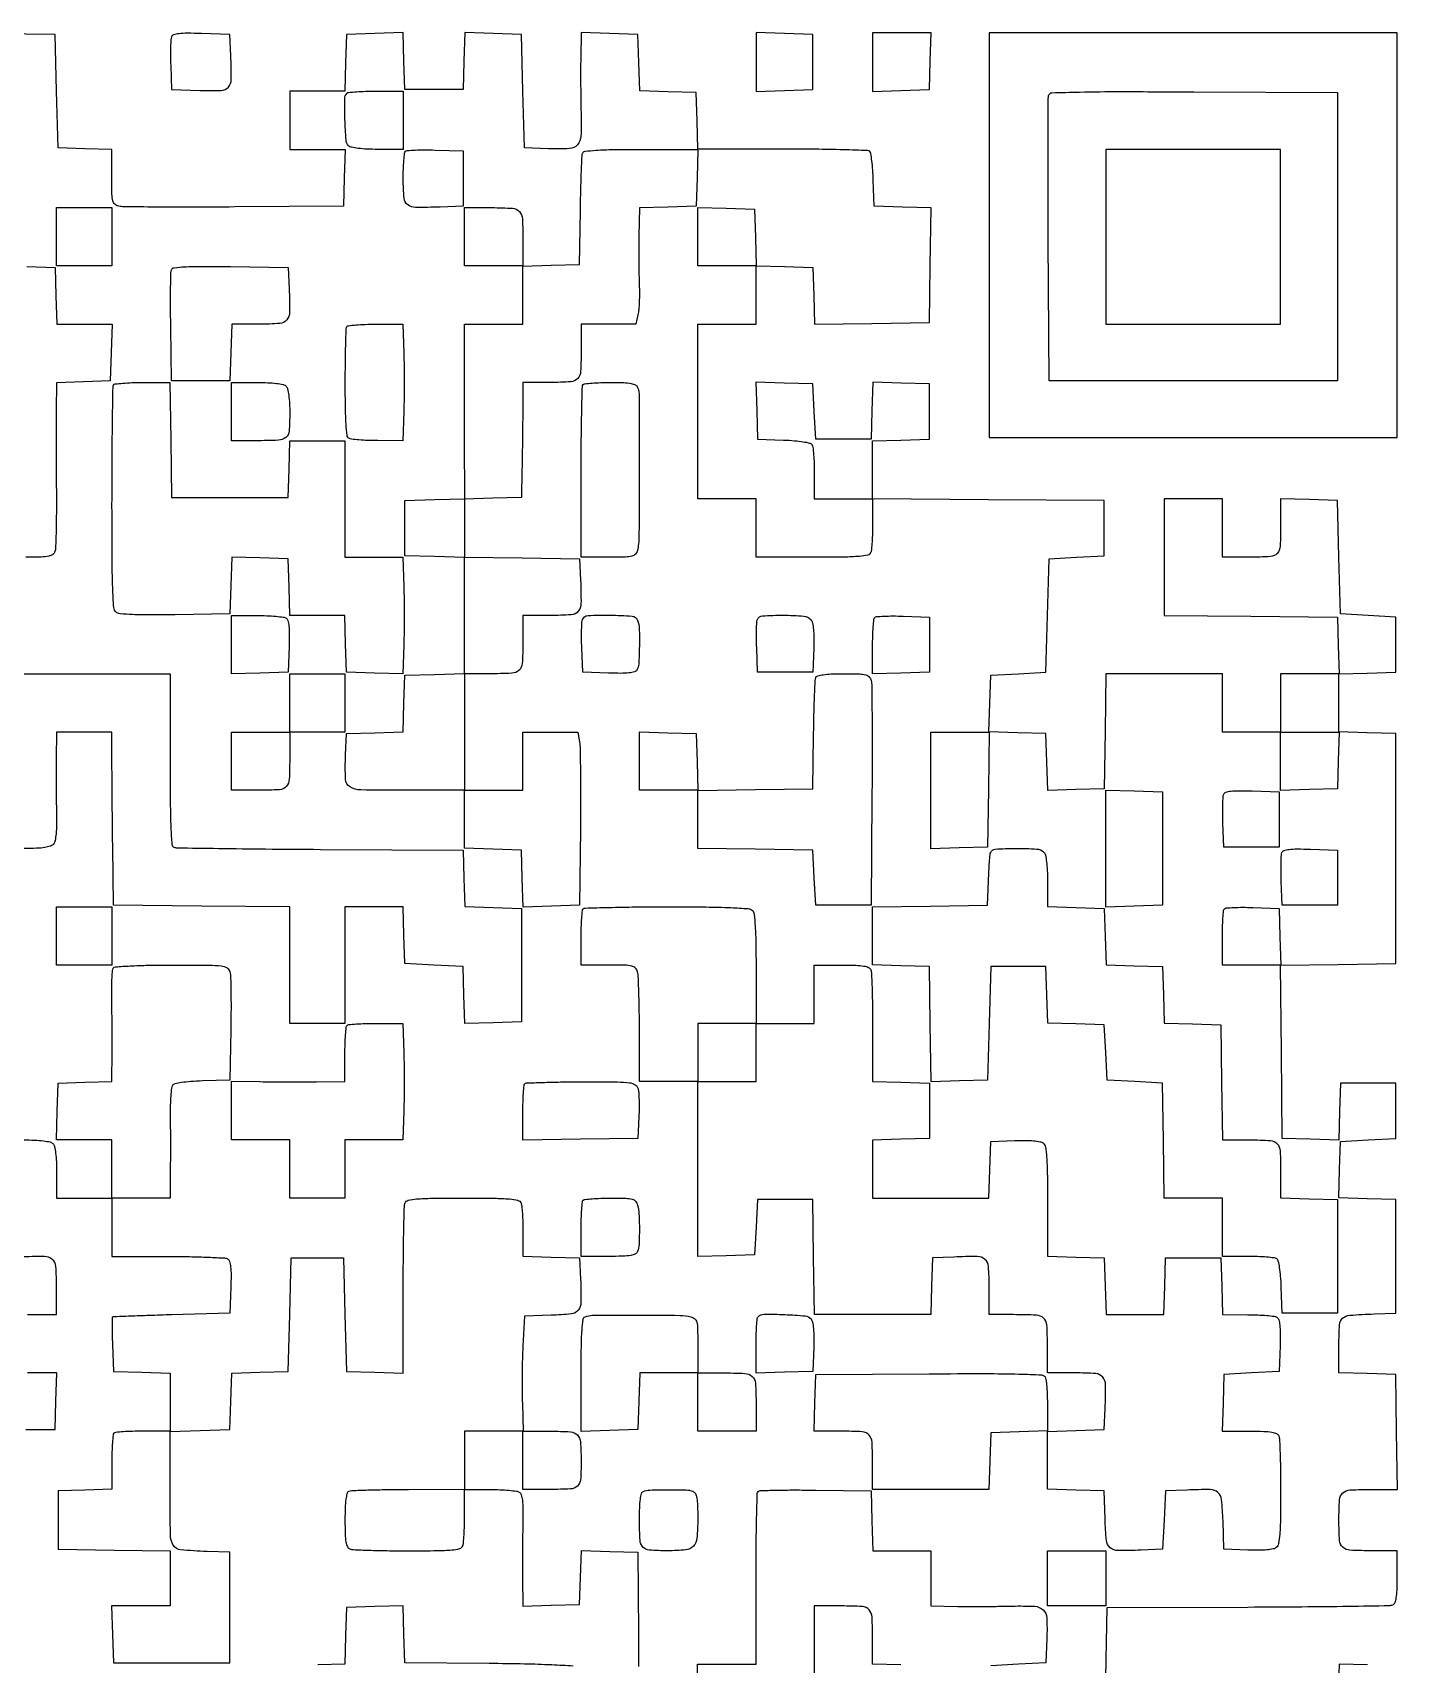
# Model space of a CAD drawing. Extents: x 156 to 936, y 95 to 969.
# Drawn here: x 491 to 936, y 437 to 969 of the extents above; entities that cross this region are included whole.
import ezdxf

# ---------------------------------------------------------------- set-up
doc = ezdxf.new("R2010")
doc.units = 0

msp = doc.modelspace()

# ---------------------------------------------------------------- linework, layer by layer
for points in [[(840.960819, 427), (841.5, 455.5), (887.292351, 455.659263, 0.001132), (904.951465, 455.760664, 0.0018), (920.061383, 455.936052, 0.000366), (933.356957, 456.148009, 0.087657), (934.542351, 456.377878, 0.20724), (935.256963, 457.077924, 0.057064), (935.690895, 458.627759, 0.0321), (935.934437, 461.18872, 0.007659), (936, 465.468615), (936, 474), (928.081787, 474, -0.011337), (920.606774, 474.169516, -0.173918), (918.257297, 475.134562, -0.196524), (917.201771, 477.3277, -0.015117), (917, 484, -0.015139), (917.202091, 490.673146, -0.196758), (918.259008, 492.866152, -0.173711), (920.611431, 493.830791, -0.011291), (928.103853, 494), (936.044131, 494), (935.772065, 512.75), (935.5, 531.5), (926.25, 531.787526), (917, 532.075052), (917, 541.018474, -0.014194), (917.190094, 547.713321, -0.199365), (918.215838, 549.834916, -0.165063), (920.527107, 550.811311, -0.009054), (928.5, 551.245668), (935.5, 551.5), (935.5, 570), (935.5, 588.5), (926.212977, 588.788016), (916.925954, 589.076031), (917.212977, 598.288016), (917.5, 607.5), (926.5, 608), (935.5, 608.5), (935.5, 617.5), (935.5, 626.5), (926.5, 626.5), (917.5, 626.5), (917.211984, 617.212977), (916.923969, 607.925954), (907.711984, 608.212977), (898.5, 608.5), (898.234464, 636.727878), (897.968929, 664.955755), (916.734464, 665.227878), (935.5, 665.5), (935.5, 703), (935.5, 740.5), (926.25, 740.787526), (917, 741.075052), (917, 750.5), (917, 759.924948), (926.25, 760.212474), (935.5, 760.5), (935.5, 769.5), (935.5, 778.5), (926.5, 779), (917.5, 779.5), (917, 798), (916.5, 816.5), (907.25, 816.787526), (898, 817.075052), (898, 809.119313, -0.01133), (897.829774, 801.607881, -0.174856), (896.858669, 799.255648, -0.19591), (894.651936, 798.200175, -0.014805), (887.893011, 798), (879, 798), (879, 807.5), (879, 817), (869.5, 817), (860, 817), (860, 798.015573), (860, 779.031147), (888.25, 778.765573), (916.5, 778.5), (916.787526, 769.25), (917.075052, 760), (907.537526, 760), (898, 760), (898, 750.5), (898, 741), (888.5, 741), (879, 741), (879, 750.5), (879, 760), (860.022065, 760), (841.044131, 760), (840.772065, 741.25), (840.5, 722.5), (831.288016, 722.212977), (822.076031, 721.925954), (821.788016, 731.212977), (821.5, 740.5), (812.212977, 740.788016), (802.925954, 741.076031), (803.212977, 750.288016), (803.5, 759.5), (812.5, 760), (821.5, 760.5), (822, 779), (822.5, 797.5), (831.5, 798), (840.5, 798.5), (840.5, 807.5), (840.5, 816.5), (802.75, 816.762025), (765, 817.02405), (765, 826.474499), (765, 835.924948), (774.25, 836.212474), (783.5, 836.5), (783.5, 845.5), (783.5, 854.5), (774.288016, 854.787023), (765.076031, 855.074046), (764.788016, 845.787023), (764.5, 836.5), (755.5, 836.5), (746.5, 836.5), (746, 845.5), (745.5, 854.5), (736.211971, 854.788029), (726.923942, 855.076058), (727.211971, 845.788029), (727.5, 836.5), (735.968156, 836.206033, -0.010674), (739.539342, 836.005667, -0.020911), (742.36687, 835.666992, -0.02067), (744.466763, 835.236162, -0.192561), (745.202843, 834.706033, -0.112667), (745.505619, 833.854929, -0.008725), (745.748704, 831.430835, -0.011582), (745.922928, 828.497876, -0.008579), (745.984687, 825.25), (746, 817), (755.5, 817), (765, 817), (765, 809.081787, -0.00705), (764.955615, 805.933927, -0.008902), (764.821697, 803.0249, -0.007317), (764.631074, 800.599719, -0.06844), (764.393011, 799.581787, -0.24904), (763.393178, 798.711497, -0.036273), (760.640441, 798.27975, -0.018295), (755.723448, 798.051073, -0.002472), (745.393011, 798), (727, 798), (727, 807.5), (727, 817), (717.5, 817), (708, 817), (708, 845.5), (708, 874), (717.5, 874), (727, 874), (727, 883.537526), (727, 893.075052), (736.25, 892.787526), (745.5, 892.5), (745.787816, 883.228074), (746.075632, 873.956148), (764.787816, 874.228074), (783.5, 874.5), (783.771926, 893.212184), (784.043852, 911.924368), (774.771926, 912.212184), (765.5, 912.5), (765.205609, 920.994391, 0.008553), (765.033998, 924.30763, 0.012311), (764.759899, 927.231351, 0.008123), (764.434321, 929.640223, 0.160048), (764.101698, 930.298302, 0.190619), (763.343247, 930.626758, 0.001085), (755.419844, 930.862867, 0.004381), (746.32535, 931.03441, 0.002745), (735.683224, 931.083451), (708.07427, 931.05908), (707.787135, 940.27954), (707.5, 949.5), (698.287036, 949.787036), (689.074071, 950.074071), (688.787036, 959.287036), (688.5, 968.5), (679.25, 968.787526), (670, 969.075052), (669.855698, 960.787526, 0.003789), (669.817767, 956.929506, 0.001989), (669.826045, 952.131157, 0.001978), (669.873544, 947.213757, 0.003039), (669.957387, 942.956839, -0.015893), (669.911189, 935.273051, -0.175973), (668.772543, 932.472578, -0.199699), (666.171684, 931.241687, -0.021315), (659.344796, 931.206229), (651.5, 931.5), (651, 950), (650.5, 968.5), (641.288016, 968.787023), (632.076031, 969.074046), (631.788016, 959.787023), (631.5, 950.5), (622, 950.5), (612.5, 950.5), (612.211984, 959.787023), (611.923969, 969.074046), (602.711984, 968.787023), (593.5, 968.5), (593.212474, 959.25), (592.924948, 950), (583.962474, 950), (575, 950), (575, 940.5), (575, 931), (584.037526, 931), (593.075052, 931), (592.787526, 921.75), (592.5, 912.5), (557, 912.221131, -0.001487), (543.232093, 912.153914, -0.002259), (531.267187, 912.185132, -0.000823), (520.963254, 912.275523, -0.057176), (519.25, 912.490183, -0.122157), (517.996445, 913.145955, -0.154439), (517.328224, 914.262612, -0.053501), (517.052613, 916.440255, -0.004749), (517, 921.980119), (517, 930.922134), (508.25, 931.211067), (499.5, 931.5), (499, 950), (498.5, 968.5), (469.75, 968.765335)], [(489.25, 892.787526), (498.5, 892.5), (498.787526, 883.25), (499.075052, 874), (508.075052, 874), (517.075052, 874), (516.787526, 864.75), (516.5, 855.5), (507.75, 855.211067), (499, 854.922134), (498.910624, 845.711067, 0.001931), (498.883115, 841.001867, 0.000639), (498.878264, 834.090396, 0.000636), (498.89243, 826.428535, 0.000723), (498.925968, 819.086026, -0.00317), (498.92375, 812.280846, -0.00454), (498.82875, 806.248075, -0.002518), (498.676766, 801.160118, -0.068214), (498.447957, 799.836026, -0.165862), (497.733923, 798.869081, -0.104036), (496.425613, 798.31798, -0.042063), (494.016205, 798.058524, -0.005799), (488.970138, 798)], [(480.075052, 760), (508.037526, 760), (536, 760), (536, 731.968615, 0.001956), (536.054984, 717.912001, 0.00902), (536.265458, 709.775948, 0.007125), (536.580656, 704.362078, 0.290801), (537.252598, 703.456564, 0.087798), (538.279104, 703.257805, 0.000266), (551.795857, 703.047195, 0.001529), (567.08729, 702.863821, 0.000954), (585.002598, 702.737948), (631.5, 702.5), (631.787036, 693.287036), (632.074071, 684.074071), (641.287036, 683.787036), (650.5, 683.5), (650.5, 665), (650.5, 646.5), (641.288016, 646.212977), (632.076031, 645.925954), (631.788016, 655.212977), (631.5, 664.5), (622, 665), (612.5, 665.5), (612.212474, 674.75), (611.924948, 684), (602.462474, 684), (593, 684), (593, 665), (593, 646), (584, 646), (575, 646), (575, 664.984665), (575, 683.969329), (546.25, 684.234665), (517.5, 684.5), (517.293811, 703.5, -0.000261), (517.21166, 711.452664, -0.00024), (517.135321, 719.635938, -0.000239), (517.074205, 726.936742, -0.000789), (517.043811, 731.75), (517, 741), (508, 741), (499, 741), (498.874114, 732.25, 0.00318), (498.842131, 728.264977, 0.001862), (498.851957, 723.492533, 0.001862), (498.89735, 718.717686, 0.003165), (498.975462, 714.72458, -0.00977), (499.000288, 710.814653, -0.020936), (498.834299, 707.802749, -0.024523), (498.508902, 705.589189, -0.125079), (497.978903, 704.47458, -0.138048), (496.963406, 703.774295, -0.044003), (495.163577, 703.331177, -0.029136), (492.474762, 703.074439, -0.009235), (488.444943, 703, 0.021049)], [(488.337526, 608, -0.011159), (491.847487, 607.921656, -0.02038), (494.701269, 607.677383, -0.021131), (496.861987, 607.310039, -0.144682), (497.8, 606.8, -0.144849), (498.310542, 605.860329, -0.021091), (498.677711, 603.693122, -0.020332), (498.92177, 600.828493, -0.011084), (499, 597.3), (499, 589), (508, 589), (517, 589), (517, 598.5), (517, 608), (507.962474, 608), (498.924948, 608), (499.212474, 617.25), (499.5, 626.5), (508.25, 626.788933), (517, 627.077866), (517.068271, 636.788933, 0.001576), (517.085023, 641.107501, 0.001041), (517.0783, 646.069523, 0.001048), (517.051611, 650.892683, 0.002034), (517.006543, 654.745613, -0.007167), (517.001916, 657.977443, -0.010026), (517.097075, 660.864116, -0.006746), (517.256753, 663.261874, -0.118953), (517.497289, 663.995613, -0.241323), (518.230208, 664.438571, -0.004336), (522.939771, 664.727946, -0.008931), (528.882198, 664.935021, -0.004243), (536.539965, 665, -0.001633), (548.691277, 664.960309, -0.027878), (552.674396, 664.71194, -0.108893), (554.565273, 664.053796, -0.196798), (555.516463, 662.75, -0.053901), (555.724981, 661.202744, -0.002978), (555.824256, 656.314063, -0.004581), (555.854498, 650.484344, -0.003332), (555.785515, 644), (555.5, 627.5), (546.532999, 627.207902, 0.009858), (542.71747, 627.008246, 0.020103), (539.736728, 626.672408, 0.019888), (537.535291, 626.244075, 0.190822), (536.766591, 625.707902, 0.119292), (536.455183, 624.847254, 0.008999), (536.226232, 622.357946, 0.012014), (536.076334, 619.343816, 0.008841), (536.049645, 616, -0.001416), (536.076575, 612.07931, -0.000778), (536.08848, 607.279688, -0.000775), (536.085429, 602.408872, -0.001241), (536.066053, 598.25), (536, 589), (526.5, 589), (517, 589), (517, 579.5), (517, 570), (535.25, 569.984687, -0.004187), (542.337338, 569.919391, -0.006287), (548.51891, 569.732898, -0.002861), (553.763477, 569.47857, -0.128488), (554.793098, 569.149034, -0.187221), (555.389362, 568.340297, -0.039341), (555.721251, 566.5815, -0.027159), (555.864234, 563.914541, -0.008519), (555.793098, 559.914347), (555.5, 551.5), (536.5, 550.944016, 0.000914), (529.194705, 550.716886, 0.001489), (522.996376, 550.49436, 0.000168), (517.466905, 550.277504, 0.138832), (517.211067, 550.194016, 0.248577), (517.098004, 549.983154, 0.001226), (517.091882, 547.48668, 0.005096), (517.121118, 544.61848, 0.003156), (517.211067, 541.25), (517.5, 532.5), (526.75, 532.212474), (536, 531.924948), (536, 522.426262), (536, 512.927576), (545.75, 513.213788), (555.5, 513.5), (555.787036, 522.712964), (556.074071, 531.925929), (565.287036, 532.212964), (574.5, 532.5), (575, 551), (575.5, 569.5), (584, 569.5), (592.5, 569.5), (593, 551), (593.5, 532.5), (602.75, 532.212474), (612, 531.924948), (612, 558.880687, -0.002102), (612.043913, 569.326008, -0.003215), (612.178303, 578.382827, -0.001138), (612.362019, 586.185141, -0.085354), (612.606989, 587.418213, -0.248646), (613.604651, 588.287914, -0.036527), (616.342583, 588.720076, -0.018394), (621.233401, 588.948864, -0.00249), (631.5, 589, -0.00249), (641.766599, 588.948864, -0.018394), (646.657417, 588.720076, -0.036527), (649.395349, 588.287914, -0.248646), (650.393011, 587.418213, -0.068336), (650.631047, 586.40135, -0.007357), (650.821697, 583.986123, -0.008933), (650.955612, 581.089223, -0.007082), (651, 577.955738), (651, 570.075052), (660.25, 569.787526), (669.5, 569.5), (669.800912, 562.520917, -0.012477), (669.937542, 554.988791, -0.170867), (669.02491, 552.45151, -0.198326), (666.777845, 551.237089, -0.017722), (660.240685, 550.788797), (651.5, 550.5), (651, 540.767377, 0.006439), (650.831458, 536.386267, 0.004007), (650.74116, 531.244858, 0.004019), (650.733499, 526.171344, 0.007263), (650.820969, 522.017377), (651.141938, 513), (659.954338, 513, -0.015468), (666.491851, 512.797703, -0.184624), (668.753105, 511.768831, -0.181208), (669.773328, 509.485061, -0.0148), (669.986345, 502.831787, -0.018669), (669.786903, 497.123493, -0.197432), (668.768801, 495.079432, -0.168454), (666.525211, 494.170116, -0.012823), (659.893011, 494), (651, 494), (651, 503.5), (651, 513), (641.5, 513), (632, 513), (632, 503.5), (632, 494), (640.25, 493.984687, -0.00947), (643.507293, 493.916937, -0.012511), (646.46943, 493.724851, -0.00995), (648.914757, 493.455576, -0.109274), (649.837423, 493.12164, -0.18441), (650.467082, 492.277935, -0.039647), (650.830869, 490.456721, -0.026717), (651.011215, 487.663692, -0.00795), (650.990516, 483.386953, 0.002541), (650.926738, 479.313859, 0.001441), (650.8888, 474.382332, 0.001439), (650.879196, 469.412753, 0.002372), (650.903093, 465.212474), (651, 455.924948), (660.25, 456.212474), (669.5, 456.5), (669.789473, 465.287003), (670.078945, 474.074007), (679.289473, 473.787003), (688.5, 473.5), (688.667146, 447.029445, -0.003096), (688.668466, 436.253474, -0.005607)], [(489.5, 551), (499, 551), (499, 559.980948, 0.017192), (498.767116, 566.752097, 0.20709), (497.595696, 569.017836, 0.171789), (495.02952, 569.939951, 0.011142), (486.988223, 569.798618)], [(708.228407, 417.75), (707.956814, 437), (717.478407, 437), (727, 437), (727, 464.833333, -0.002315), (727.049628, 475.553167, -0.003719), (727.202246, 484.692871, -0.000785), (727.408203, 492.703744, -0.191834), (727.688496, 493.355163, -0.19128), (728.321579, 493.628369, -0.001798), (733.480314, 493.761564, -0.0057), (739.465536, 493.826322, -0.003617), (746.438496, 493.77183), (764.5, 493.5), (764.786212, 483.75), (765.072424, 474), (774.536212, 474), (784, 474), (784, 465), (784, 456), (792.75, 455.877856, 0.003038), (796.753975, 455.846297, 0.001737), (801.588588, 455.854364, 0.001735), (806.451836, 455.896248, 0.002881), (810.551575, 455.969406, -0.017424), (817.844456, 455.887427, -0.179666), (820.568326, 454.730576, -0.194263), (821.764253, 452.122142, -0.020896), (821.793771, 445.344796), (821.5, 437.5), (812.5, 437), (803.5, 436.5)], [(667.41198, 436.408347, 0.002628), (660.398615, 436.764112, 0.006159), (651.56571, 437.056674, 0.002773), (639.966466, 437.233534), (612.5, 437.5), (612.211984, 446.787023), (611.923969, 456.074046), (602.711984, 455.787023), (593.5, 455.5), (593.212982, 446.288393), (592.925964, 437.076786), (584.212982, 436.788393)], [(774.25, 436.787526), (765, 437.075052), (765, 444.955738, 0.011491), (764.828717, 452.407908, 0.175559), (763.856224, 454.750156, 0.19511), (761.649006, 455.800898, 0.014732), (754.893011, 456), (746, 456), (745.963774, 446.25, -0.000603), (745.936871, 440.783168, -0.000124), (745.875394, 431.139062, -0.00013), (745.798271, 419.934801, -0.000123)]]:
    msp.add_lwpolyline(points, format="xyb")
for points in [[(536.438128, 967.699359, 0.078674), (536.244157, 966.786543, 0.006817), (536.151823, 964.403425, 0.00884), (536.130612, 961.542108, 0.00675), (536.205027, 958.411609), (536.5, 950.5), (545.721624, 950.21285, 0.015937), (552.688112, 950.218029, 0.205359), (554.993564, 951.296927, 0.182581), (555.945949, 953.775708, 0.012183), (555.800912, 961.520917), (555.5, 968.5), (546.233101, 968.787749, 0.006604), (541.565901, 968.870994, 0.028831), (538.808733, 968.724677, 0.050502), (537.142535, 968.366783, 0.226742)], [(612, 940.5), (612, 931), (603.7, 931, -0.011084), (600.171507, 931.07823, -0.020332), (597.306878, 931.322289, -0.021091), (595.139671, 931.689458, -0.144849), (594.2, 932.2, -0.181061), (593.346542, 934.07497, -0.00945), (593.010122, 940.795405, -0.009016), (592.921758, 947.54747, -0.197627), (593.666667, 949.333333, -0.174709), (594.23216, 949.599192, -0.005871), (596.732292, 949.804167, -0.010477), (599.733476, 949.951666, -0.007039), (603.166667, 950), (612, 950)], [(916.5, 902.5), (916.5, 855.5), (869.5, 855.5), (822.5, 855.5), (822.239372, 901.5, -0.000997), (822.174287, 919.225103, -0.001596), (822.197198, 934.357597, -0.000282), (822.267665, 947.72814, -0.090314), (822.461789, 948.759906, -0.301449), (823.45055, 949.464468, -0.003096), (832.402033, 949.70934, -0.005599), (845.68089, 949.841585, -0.001079), (869.722417, 949.759906), (916.5, 949.5)], [(707.787526, 921.75), (707.5, 912.5), (698.25, 912.212474), (689, 911.924948), (688.82808, 902.712474, 0.003597), (688.782056, 898.698727, 0.002647), (688.786597, 894.251095, 0.002674), (688.835665, 890.044079, 0.005963), (688.928279, 886.844444, -0.010658), (688.982532, 884.069364, -0.010002), (688.920814, 881.234965, -0.010021), (688.765388, 878.723842, -0.033599), (688.520743, 877.094444), (687.841089, 874), (678.920545, 874), (670, 874), (670, 866.081787, -0.01141), (669.829247, 858.599988, -0.175208), (668.85745, 856.252746, -0.195511), (666.650479, 855.199638, -0.014768), (659.893011, 855), (651, 855), (650.948134, 845.25, -0.001235), (650.913969, 840.863499, -0.000769), (650.853302, 835.720313, -0.000771), (650.777851, 830.648335, -0.001399), (650.698134, 826.5), (650.5, 817.5), (641.25, 817.212474), (632, 816.924948), (632, 807.484539), (632, 798.044131), (650.75, 797.772065), (669.5, 797.5), (669.800912, 790.520917, -0.012322), (669.941866, 782.88044, -0.176722), (669.009281, 780.372662, -0.202101), (666.732324, 779.227183, -0.01682), (659.980948, 779), (651, 779), (651, 770.106989, -0.014768), (650.800362, 763.349521, -0.195511), (649.747254, 761.14255, -0.175208), (647.400012, 760.170753, -0.01141), (639.918213, 760), (632, 760), (632, 741), (632, 722), (641.5, 722), (651, 722), (651, 731.5), (651, 741), (659.954687, 741), (668.909374, 741), (669.441716, 737.75, -0.036191), (669.64409, 735.507622, -0.001801), (669.748055, 728.110937, -0.002895), (669.789079, 719.31342, -0.002088), (669.737029, 709.5), (669.5, 684.5), (660.288016, 684.212977), (651.076031, 683.925954), (650.788016, 693.212977), (650.5, 702.5), (641.25, 702.787526), (632, 703.075052), (632, 712.537526), (632, 722), (613.019052, 722, -0.004047), (598.157967, 722.120293, -0.128285), (594.671903, 723.090212, -0.256907), (593.180372, 725.571039, -0.02037), (593.199088, 733.520917), (593.5, 740.5), (602.712964, 740.787036), (611.925929, 741.074071), (612.212964, 750.287036), (612.5, 759.5), (622.227435, 759.78594), (631.95487, 760.07188), (631.951224, 779.000044), (631.947579, 797.928208), (622.223789, 798.214104), (612.5, 798.5), (612.5, 807.5), (612.5, 816.5), (622.28734, 816.786662), (632.07468, 817.073325), (631.998224, 836.286662, -0.000347), (631.971826, 844.321007, -0.00032), (631.955717, 852.57327, -0.000319), (631.950767, 859.925125, -0.001066), (631.960884, 864.75), (632, 874), (641.5, 874), (651, 874), (651, 883.5), (651, 893), (641.5, 893), (632, 893), (632, 902.5), (632, 912), (640.893011, 912, -0.014805), (647.651936, 911.799825, -0.19591), (649.858669, 910.744352, -0.174856), (650.829774, 908.392119, -0.01133), (651, 900.880687), (651, 892.924948), (660.25, 893.212474), (669.5, 893.5), (669.758042, 911, -0.002355), (669.890291, 917.796825, -0.003535), (670.075577, 923.726562, -0.001469), (670.28482, 928.796806, -0.077364), (670.476657, 929.75, -0.281689), (671.290146, 930.392671, -0.013471), (674.892527, 930.72697, -0.013225), (680.385281, 930.942095, -0.003174), (689.506141, 931), (708.075052, 931)], [(631.5, 921.5), (631.5, 912.5), (624.011777, 912.201382, -0.010847), (616.036009, 912.05649, -0.163305), (613.442999, 912.93679, -0.212949), (612.251085, 915.117881, -0.020129), (612, 921.352385, -0.007864), (612.050908, 924.589027, -0.01155), (612.206073, 927.43042, -0.007031), (612.422553, 929.784111, -0.171559), (612.701526, 930.368192, -0.181254), (613.294584, 930.637876, -0.006365), (615.854968, 930.779968, -0.011094), (618.933373, 930.843152, -0.007452), (622.451526, 930.784859), (631.5, 930.5)], [(574.800912, 885.520917, -0.012303), (574.942101, 877.883746, -0.176255), (574.011851, 875.374694, -0.202443), (571.739673, 874.228106, -0.016964), (565.018474, 874), (556.075052, 874), (555.787526, 864.75), (555.5, 855.5), (546, 855.5), (536.5, 855.5), (536.225464, 872.964868, -0.002787), (536.156609, 879.752267, -0.004167), (536.178932, 885.683445, -0.00181), (536.258462, 890.743077, -0.086986), (536.452578, 891.737017, -0.277091), (537.324438, 892.418954, -0.017376), (540.71348, 892.719336, -0.01417), (546.122145, 892.856286, -0.002868), (555.727115, 892.772149), (574.5, 892.5)], [(612.18138, 864.5, -0.005281), (612.280715, 860.17526, -0.003101), (612.312811, 855, -0.003101), (612.280715, 849.82474, -0.005281), (612.18138, 845.5), (611.86276, 836), (603.68138, 836.015313, -0.008612), (600.460192, 836.076829, -0.011617), (597.550612, 836.250305, -0.008771), (595.146001, 836.492365, -0.112562), (594.299427, 836.793782, -0.2267), (593.707017, 837.741419, -0.011847), (593.378958, 841.411634, -0.01275), (593.165256, 846.75731, -0.003746), (593.108077, 854.96886, -0.002683), (593.147768, 861.701165, -0.004174), (593.261574, 867.503851, -0.001316), (593.41507, 872.519802, -0.130826), (593.617667, 873.19039, -0.229113), (594.124596, 873.513009, -0.007538), (596.577308, 873.762177, -0.013016), (599.553958, 873.941395, -0.008526), (602.990397, 874), (611.86276, 874)], [(536.227935, 836.25), (536.5, 817.5), (555.5, 817.5), (574.5, 817.5), (574.787526, 826.75), (575.075052, 836), (584.037526, 836), (593, 836), (593, 817), (593, 798), (602.43138, 798), (611.86276, 798), (612.18138, 788.5, -0.005294), (612.280662, 784.17274, -0.003099), (612.312558, 778.989247, -0.003099), (612.280177, 773.802276, -0.005262), (612.180521, 769.463394), (611.861042, 759.926787), (602.680521, 760.213394), (593.5, 760.5), (593.212474, 769.75), (592.924948, 779), (584, 779), (575.075052, 779), (574.787526, 788.25), (574.5, 797.5), (565.288016, 797.787023), (556.076031, 798.074046), (555.788016, 788.787023), (555.5, 779.5), (537.630851, 779.226441, -0.003982), (529.520776, 779.166883, -0.010945), (523.800259, 779.295671, -0.009629), (519.681826, 779.558191, -0.153645), (518.402765, 780.080698, -0.20596), (517.64561, 781.564523, -0.007409), (517.314966, 788.071125, -0.00775), (517.106599, 798.256183, -0.001386), (517.065086, 817.269604, -0.001337), (517.11041, 831.154399, -0.002154), (517.231629, 842.982927, -0.000356), (517.391374, 853.445183, -0.135214), (517.602189, 854.165346, -0.228224), (518.122514, 854.497728, -0.007865), (520.586437, 854.75482, -0.013316), (523.581593, 854.93957, -0.008744), (527.036952, 855), (535.955869, 855)], [(573.8, 853.8, -0.142062), (574.301898, 852.888147, -0.021703), (574.672007, 850.825282, -0.021121), (574.91981, 848.136184, -0.012415), (575, 844.906989, -0.019554), (574.772902, 839.102218, -0.206765), (573.690254, 837.052708, -0.159949), (571.310519, 836.157481, -0.01065), (563.918213, 836), (556, 836), (556, 845.5), (556, 855), (564.3, 855, -0.011084), (567.828493, 854.92177, -0.020332), (570.693122, 854.677711, -0.021091), (572.860329, 854.310542, -0.144849)], [(688.408914, 853.376771, -0.091596), (688.933833, 850.5519, -0.000713), (688.924934, 827.288446, -0.001097), (688.834241, 804.621877, -0.056311), (688.312858, 800.25, -0.122216), (687.669144, 798.996537, -0.155924), (686.563628, 798.328155, -0.05389), (684.400994, 798.052555, -0.004769), (678.891592, 798), (670, 798), (670, 825.833333, -0.002241), (670.04805, 836.551666, -0.003605), (670.195833, 845.686458, -0.000738), (670.395155, 853.701513, -0.192076), (670.666667, 854.333333, -0.17274), (671.225589, 854.598717, -0.006592), (673.553989, 854.804167, -0.011152), (676.359193, 854.951638, -0.007555), (679.559678, 855, -0.007422), (683.89925, 854.935582, -0.03795), (686.295244, 854.68174, -0.077723), (687.68761, 854.194609, -0.180086)], [(573.793098, 778.149034, -0.187221), (574.389362, 777.340297, -0.039341), (574.721251, 775.5815, -0.027159), (574.864234, 772.914541, -0.008519), (574.793098, 768.914347), (574.5, 760.5), (565.25, 760.212474), (556, 759.924948), (556, 769.462474), (556, 779), (564.25, 778.984687, -0.00917), (567.504112, 778.918959, -0.012203), (570.45641, 778.732898, -0.00954), (572.894283, 778.472467, -0.110402)], [(688.393011, 777.418213, -0.084529), (688.923441, 774.770951, -0.011036), (688.963962, 769.001062, -0.008945), (688.771604, 763.163368, -0.129339), (688.149034, 761.206902, -0.187221), (687.340297, 760.610638, -0.039341), (685.5815, 760.278749, -0.027159), (682.914541, 760.135766, -0.008519), (678.914347, 760.206902), (670.5, 760.5), (670.205027, 768.411609, -0.006569), (670.129541, 771.539392, -0.008656), (670.147568, 774.392336, -0.006579), (670.235027, 776.7687, -0.079281), (670.423642, 777.661609, -0.29562), (672.229032, 778.976623, -0.017051), (679.405167, 779.124149, -0.01715), (686.575238, 778.780866, -0.288164)], [(744.921326, 777.594796, -0.126804), (745.405224, 776.568167, -0.023545), (745.701133, 774.485252, -0.021342), (745.842502, 771.735348, -0.01153), (745.793771, 768.344796), (745.5, 760.5), (736.5, 760.5), (727.5, 760.5), (727.205027, 768.411609, -0.006569), (727.129541, 771.539392, -0.008656), (727.147568, 774.392336, -0.006579), (727.235027, 776.7687, -0.079281), (727.423642, 777.661609, -0.293796), (729.09038, 778.884215, -0.016298), (735.846847, 779.078684, -0.018314), (742.580535, 778.806213, -0.202972)], [(783.5, 769.5), (783.5, 760.5), (774.25, 760.212474), (765, 759.924948), (765, 768.795808, -0.007385), (765.050962, 772.245903, -0.010931), (765.206402, 775.267253, -0.006353), (765.422777, 777.777963, -0.173388), (765.702644, 778.369311, -0.179987), (766.290922, 778.638564, -0.007016), (768.709672, 778.781547, -0.011703), (771.626528, 778.84459, -0.007913), (774.952644, 778.785977), (783.5, 778.5)], [(593, 750.5), (593, 741), (584, 741), (575, 741), (575, 733.081787, -0.01141), (574.829247, 725.599988, -0.175208), (573.85745, 723.252746, -0.195511), (571.650479, 722.199638, -0.014768), (564.893011, 722), (556, 722), (556, 731.5), (556, 741), (565.5, 741), (575, 741), (575, 750.5), (575, 760), (584, 760), (593, 760)], [(764.509817, 757.75, -0.057176), (764.724477, 756.036746, -0.000823), (764.814868, 745.732813, -0.002259), (764.846086, 733.767907, -0.001487), (764.778869, 720), (764.5, 684.5), (755.5, 684.5), (746.5, 684.5), (746, 693.5), (745.5, 702.5), (726.75, 702.772065), (708, 703.044131), (708, 712.522065), (708, 722), (698.5, 722), (689, 722), (689, 731.537526), (689, 741.075052), (698.25, 740.787526), (707.5, 740.5), (707.787816, 731.228074), (708.075632, 721.956148), (726.787816, 722.228074), (745.5, 722.5), (745.758042, 740, -0.002355), (745.890291, 746.796825, -0.003535), (746.075577, 752.726562, -0.001469), (746.28482, 757.796806, -0.077364), (746.476657, 758.75, -0.240183), (747.102764, 759.329009, -0.034134), (748.871186, 759.699762, -0.025883), (751.541711, 759.931781, -0.008728), (755.449563, 760, -0.00515), (760.690951, 759.946016, -0.055761), (762.786092, 759.667827, -0.155893), (763.868854, 758.999938, -0.118024)], [(897.5, 712.5), (897.5, 703.5), (888.5, 703.5), (879.5, 703.5), (879.205027, 711.411609, -0.006757), (879.130652, 714.542211, -0.008847), (879.151984, 717.403842, -0.006825), (879.2445, 719.787219, -0.078651), (879.438673, 720.700781, -0.222283), (880.127059, 721.364206, -0.05328), (881.715903, 721.724548, -0.030281), (884.338027, 721.871594, -0.007113), (888.733647, 721.789171), (897.5, 721.5)], [(820.8, 701.8, -0.144682), (821.310039, 700.861987, -0.021131), (821.677383, 698.701269, -0.02038), (821.921656, 695.847487, -0.011159), (822, 692.337526), (822, 684.075052), (831.25, 683.787526), (840.5, 683.5), (840.787036, 674.287036), (841.074071, 665.074071), (850.287036, 664.787036), (859.5, 664.5), (859.787036, 655.287036), (860.074071, 646.074071), (869.287036, 645.787036), (878.5, 645.5), (878.772065, 626.75), (879.044131, 608), (887.915076, 608, -0.014803), (894.653507, 607.800464, -0.19532), (896.857873, 606.749227, -0.175295), (897.828974, 604.406531, -0.011476), (898, 596.955738), (898, 589.075052), (907.25, 588.787526), (916.5, 588.5), (916.5, 570), (916.5, 551.5), (907.5, 551.5), (898.5, 551.5), (898.206033, 559.968156, 0.010674), (898.005667, 563.539342, 0.020911), (897.666992, 566.36687, 0.02067), (897.236162, 568.466763, 0.192561), (896.706033, 569.202843, 0.112667), (895.854929, 569.505619, 0.008725), (893.430835, 569.748704, 0.011582), (890.497876, 569.922928, 0.008579), (887.25, 569.984687), (879, 570), (879, 579.5), (879, 589), (869.522065, 589), (860.044131, 589), (859.772065, 607.75), (859.5, 626.5), (850.5, 627), (841.5, 627.5), (841, 636.5), (840.5, 645.5), (831.287036, 645.787036), (822.074071, 646.074071), (821.787036, 655.287036), (821.5, 664.5), (812.5, 664.5), (803.5, 664.5), (803, 646), (802.5, 627.5), (793.272202, 627.212768), (784.044404, 626.925536), (783.772202, 645.712768), (783.5, 664.5), (774.25, 664.787526), (765, 665.075052), (765, 674.515461), (765, 683.955869), (783.75, 684.227935), (802.5, 684.5), (802.769726, 692.5, -0.004694), (802.905777, 695.655284, -0.006263), (803.092081, 698.517187, -0.004511), (803.299299, 700.905307, -0.062379), (803.488341, 701.75, -0.301739), (804.951475, 702.839197, -0.012734), (811.743102, 703.031827, -0.015326), (818.471905, 702.844984, -0.183775)], [(916.5, 693.5), (916.5, 684.5), (907.5, 684.5), (898.5, 684.5), (898.205027, 692.411609, -0.006757), (898.130652, 695.542211, -0.008847), (898.151984, 698.403842, -0.006825), (898.2445, 700.787219, -0.078651), (898.438673, 701.700781, -0.222283), (899.127059, 702.364206, -0.05328), (900.715903, 702.724548, -0.030281), (903.338027, 702.871594, -0.007113), (907.733647, 702.789171), (916.5, 702.5)], [(725.8, 682.8, -0.17093), (726.380286, 681.588868, -0.011288), (726.716292, 677.675375, -0.011908), (726.936048, 672.080768, -0.003861), (727, 663.8), (727, 646), (736.5, 646), (746, 646), (746, 655.5), (746, 665), (754.893011, 665, -0.00673), (759.571713, 664.937024, -0.034532), (762.154102, 664.688469, -0.06988), (763.653872, 664.217093, -0.192406), (764.393011, 663.418213, -0.081377), (764.63576, 662.244887, -0.002404), (764.821697, 657.195498, -0.004749), (764.95595, 651.230164, -0.003251), (765, 644.455738), (765, 627.075052), (774.25, 626.787526), (783.5, 626.5), (783.5, 617.5), (783.5, 608.5), (774.25, 608.212474), (765, 607.924948), (765, 598.462474), (765, 589), (783.962474, 589), (802.924948, 589), (803.212474, 598.25), (803.5, 607.5), (811.344796, 607.793771, -0.01153), (814.735348, 607.842502, -0.021342), (817.485252, 607.701133, -0.023545), (819.568167, 607.405224, -0.126804), (820.594796, 606.921326, -0.181164), (821.326695, 605.641947, -0.021852), (821.713966, 602.361094, -0.015257), (821.941237, 597.114117, -0.003194), (822, 587.915081), (822, 570.075052), (831.25, 569.787526), (840.5, 569.5), (840.787526, 560.25), (841.075052, 551), (850.5, 551), (859.924948, 551), (860.212474, 560.25), (860.5, 569.5), (869.5, 569.5), (878.5, 569.5), (878.787526, 560.25), (879.075052, 551), (887.287526, 550.984687, -0.009211), (890.527258, 550.918956, -0.012245), (893.467433, 550.732898, -0.009596), (895.895183, 550.472431, -0.110258), (896.793098, 550.149034, -0.187221), (897.389362, 549.340297, -0.039341), (897.721251, 547.5815, -0.027159), (897.864234, 544.914541, -0.008519), (897.793098, 540.914347), (897.5, 532.5), (888.5, 532), (879.5, 531.5), (879.212474, 522.25), (878.924948, 513), (887.855485, 513, -0.006687), (892.556376, 512.937123, -0.034414), (895.148072, 512.688728, -0.069706), (896.652499, 512.217512, -0.192751), (897.393011, 511.418213, -0.080983), (897.635568, 510.250423, -0.002541), (897.821697, 505.367318, -0.004891), (897.955938, 499.590857, -0.003363), (898, 493.040657, -0.00346), (897.940363, 484.422829, -0.01606), (897.711725, 479.451262, -0.023285), (897.321155, 476.333764, -0.178582), (896.594796, 475.078674, -0.126804), (895.568167, 474.594776, -0.023545), (893.485252, 474.298867, -0.021342), (890.735348, 474.157498, -0.01153), (887.344796, 474.206229), (879.5, 474.5), (879.212602, 483.740334, 0.015844), (878.776454, 490.678762, 0.194277), (877.578192, 492.990355, 0.177046), (875.057347, 493.934395, 0.012739), (867.479083, 493.800912), (860.5, 493.5), (860, 484), (859.5, 474.5), (852.520917, 474.199088, -0.012739), (844.942653, 474.065605, -0.177046), (842.421808, 475.009645, -0.194277), (841.223546, 477.321238, -0.015844), (840.787398, 484.259666), (840.5, 493.5), (831.25, 493.787526), (822, 494.075052), (822, 503.575052), (822, 513.075052), (812.75, 512.787526), (803.5, 512.5), (803.212474, 503.25), (802.924948, 494), (783.962474, 494), (765, 494), (765, 501.918213, 0.011435), (764.828811, 509.402343, 0.175657), (763.85465, 511.748828, 0.195156), (761.642834, 512.801097, 0.014649), (754.855485, 513), (745.924948, 513), (746.212474, 522.25), (746.5, 531.5), (783.459916, 531.719366, -0.001486), (801.869806, 531.773929, -0.006622), (812.673955, 531.630754, -0.004178), (820.063268, 531.373124, -0.245128), (821.194603, 530.719366, -0.112453), (821.500578, 529.86005, -0.008798), (821.746283, 527.423728, -0.011637), (821.922323, 524.475685, -0.008631), (821.984687, 521.212474), (822, 512.924948), (831.25, 513.212474), (840.5, 513.5), (840.800912, 520.479083, 0.012322), (840.941866, 528.11956, 0.176722), (840.009281, 530.627338, 0.202101), (837.732324, 531.772817, 0.01682), (830.980948, 532), (822, 532), (822, 540.893011, 0.014768), (821.800362, 547.650479, 0.195511), (820.747254, 549.85745, 0.175208), (818.400012, 550.829247, 0.01141), (810.918213, 551), (803, 551), (803, 559.980948, 0.01682), (802.772817, 566.732324, 0.202101), (801.627338, 569.009281, 0.176722), (799.11956, 569.941866, 0.012322), (791.479083, 569.800912), (784.5, 569.5), (784.212474, 560.25), (783.924948, 551), (764.984539, 551), (746.044131, 551), (745.772065, 569.75), (745.5, 588.5), (736.5, 588.5), (727.5, 588.5), (727, 579.5), (726.5, 570.5), (717.25, 570.212474), (708, 569.924948), (708, 598.462474), (708, 627), (698.5, 627), (689, 627), (688.986345, 643.75, 0.003326), (688.937207, 650.330141, 0.004581), (688.799577, 656.240625, 0.00296), (688.609358, 661.19656, 0.054442), (688.369714, 662.75, 0.119916), (687.684822, 664.002112, 0.150802), (686.551213, 664.66971, 0.0534), (684.368743, 664.946567, 0.00487), (678.883369, 665), (670, 665), (670, 673.833333, -0.007039), (670.048334, 677.266524, -0.010477), (670.195833, 680.267708, -0.005871), (670.400808, 682.76784, -0.174709), (670.666667, 683.333333, -0.191742), (671.297034, 683.604701, -0.000803), (678.961042, 683.804167, -0.003762), (687.708466, 683.951944, -0.002342), (697.966667, 684, -0.002339), (710.706002, 683.940393, -0.008432), (718.823917, 683.727472, -0.006665), (724.463653, 683.408955, -0.180846)], [(897.787526, 674.25), (898.075052, 665), (888.537526, 665), (879, 665), (879, 673.833333, -0.007416), (879.050964, 677.269043, -0.010972), (879.206402, 680.278277, -0.006396), (879.422807, 682.77838, -0.173269), (879.702644, 683.369311, -0.179987), (880.290922, 683.638564, -0.007016), (882.709672, 683.781547, -0.011703), (885.626528, 683.84459, -0.007913), (888.952644, 683.785977), (897.5, 683.5)], [(612.18138, 636.5, -0.005281), (612.280715, 632.17526, -0.003101), (612.312811, 627, -0.003101), (612.280715, 621.82474, -0.005281), (612.18138, 617.5), (611.86276, 608), (602.43138, 608), (593, 608), (593, 598.5), (593, 589), (584, 589), (575, 589), (575, 598.5), (575, 608), (565.5, 608), (556, 608), (556, 617.58132), (556, 627.16264), (565.25, 626.987402, 0.002292), (569.460889, 626.926934, 0.001345), (574.5, 626.891229, 0.001345), (579.539118, 626.882633, 0.002292), (583.75, 626.906082), (593, 627), (593, 635.833333, -0.007039), (593.048334, 639.266524, -0.010477), (593.195833, 642.267708, -0.005871), (593.400808, 644.76784, -0.174709), (593.666667, 645.333333, -0.1745), (594.231456, 645.59914, -0.005947), (596.712135, 645.804167, -0.010549), (599.691164, 645.951663, -0.007094), (603.098047, 646), (611.86276, 646)], [(688.541513, 624.690621, -0.045643), (688.741339, 623.409088, -0.008827), (688.84884, 621.063844, -0.009323), (688.874978, 618.314727, -0.008488), (688.800912, 615.479083), (688.5, 608.5), (669.75, 608.227935), (651, 607.955869), (651, 616.811268, -0.006618), (651.045523, 620.250229, -0.009918), (651.184535, 623.249929, -0.005299), (651.377304, 625.756866, -0.176308), (651.628205, 626.294872, -0.188523), (652.209396, 626.549362, -0.001523), (657.318954, 626.738542, -0.005201), (663.226381, 626.877738, -0.003289), (670.118806, 626.923077, -0.001719), (681.842437, 626.882776, -0.028437), (685.740705, 626.63399, -0.109172), (687.600065, 625.980292, -0.194741)], [(688.369714, 586.75, -0.052589), (688.835949, 583.80014, -0.012536), (688.968309, 578.826521, -0.010886), (688.868123, 573.875983, -0.081279), (688.393011, 571.581787, -0.192406), (687.653872, 570.782907, -0.06988), (686.154102, 570.311531, -0.034532), (683.571713, 570.062976, -0.00673), (678.893011, 570), (670, 570), (670, 578.833333, -0.007039), (670.048334, 582.266524, -0.010477), (670.195833, 585.267708, -0.005871), (670.400808, 587.76784, -0.174709), (670.666667, 588.333333, -0.172706), (671.225478, 588.598709, -0.006604), (673.551156, 588.804167, -0.011163), (676.353247, 588.951638, -0.007564), (679.550035, 589, -0.005547), (684.572796, 588.944277, -0.056961), (686.627033, 588.663196, -0.152779), (687.707972, 587.996, -0.113673)], [(705.75, 550.328844, -0.121742), (707.003187, 549.676082, -0.15478), (707.671396, 548.564292, -0.053774), (707.94726, 546.396984, -0.00479), (708, 540.891592), (708, 532), (715.918213, 532, -0.01141), (723.400012, 531.829247, -0.175208), (725.747254, 530.85745, -0.195511), (726.800362, 528.650479, -0.014768), (727, 521.893011), (727, 513), (717.5, 513), (708, 513), (708, 522.5), (708, 532), (698.537526, 532), (689.075052, 532), (688.787526, 522.75), (688.5, 513.5), (679.25, 513.212474), (670, 512.924948), (670, 531.379141, -0.003208), (670.058099, 540.433384, -0.013269), (670.273496, 545.901599, -0.013548), (670.608377, 549.492015, -0.277032), (671.25, 550.317705, -0.091195), (673.691274, 550.781631, -0.001396), (688.113594, 550.82656, -0.002036), (702.145722, 550.77395, -0.057589)], [(744.921326, 549.594796, -0.126804), (745.405224, 548.568167, -0.023545), (745.701133, 546.485252, -0.021342), (745.842502, 543.735348, -0.01153), (745.793771, 540.344796), (745.5, 532.5), (736.25, 532.212474), (727, 531.924948), (727, 540.795808, -0.007009), (727.048332, 544.243385, -0.010438), (727.195833, 547.256685, -0.00583), (727.400781, 549.767459, -0.174822), (727.666667, 550.333333, -0.1982), (729.641278, 551.154415, -0.011379), (736.346099, 551.02018, -0.011327), (743.040061, 550.581573, -0.200106)], [(517.666667, 512.333333, 0.174591), (517.400838, 511.768239, 0.005914), (517.195833, 509.279145, 0.010518), (517.048335, 506.290531, 0.00707), (517, 502.872266), (517, 494.077866), (508.25, 493.788933), (499.5, 493.5), (499.5, 484), (499.5, 474.5), (517.75, 474.227441), (536, 473.954883), (536, 464.977441), (536, 456), (526.462474, 456), (516.924948, 456), (517.212474, 446.75), (517.5, 437.5), (536.5, 437.5), (555.5, 437.5), (555.5, 455.5), (555.5, 473.5), (548, 473.75303, -0.015414), (539.442983, 474.306147, -0.239639), (537.034693, 475.835489, -0.130747), (536.108506, 479.123288, -0.003642), (536, 494.019052), (536, 513), (527.166667, 513, 0.007039), (523.733476, 512.951666, 0.010477), (520.732292, 512.804167, 0.005871), (518.23216, 512.599192, 0.174709)], [(594.25, 493.337719, 0.2353), (593.66943, 492.682516, 0.032381), (593.299786, 490.841487, 0.024951), (593.0681, 488.073816, 0.008406), (593, 484.023655, 0.006825), (593.063199, 479.39422, 0.034795), (593.312113, 476.832504, 0.070265), (593.783844, 475.343066, 0.191637), (594.581787, 474.606989, 0.081332), (595.754472, 474.364262, 0.00242), (600.784097, 474.178303, 0.004765), (606.727001, 474.044051, 0.003264), (613.474799, 474, 0.002672), (623.159864, 474.051749, 0.019343), (627.81213, 474.281609, 0.038952), (630.415774, 474.717599, 0.244878), (631.393011, 475.581787, 0.069754), (631.631434, 476.613421, 0.006804), (631.821697, 479.171775, 0.008515), (631.955643, 482.242372, 0.006641), (632, 485.581787), (632, 494), (613.75, 493.921053, 0.00255), (606.665633, 493.854271, 0.003845), (600.49375, 493.717133, 0.001561), (595.212163, 493.542634, 0.087064)], [(706.418213, 493.393011, -0.187357), (707.210871, 492.673841, -0.072351), (707.684529, 491.240199, -0.036286), (707.935508, 488.790701, -0.007391), (708, 484.428195, -0.021007), (707.734816, 478.11911, -0.169857), (706.569753, 475.513823, -0.180922), (704.073611, 474.290121, -0.024464), (698.147529, 474, -0.017119), (692.19278, 474.203943, -0.192993), (690.10565, 475.211547, -0.173357), (689.175063, 477.434699, -0.013282), (689, 484.023655, -0.008406), (689.0681, 488.073816, -0.024951), (689.299786, 490.841487, -0.032381), (689.66943, 492.682516, -0.2353), (690.25, 493.337719, -0.087965), (692.448695, 493.801874, -0.007288), (698.311475, 493.907393, -0.007415), (704.167873, 493.84057, -0.085248)]]:
    msp.add_lwpolyline(points, format="xyb", close=True)
for points in [[(727, 959.5), (727, 949.924948), (736.25, 950.212474), (745.5, 950.5), (745.5, 959.5), (745.5, 968.5), (736.25, 968.787526), (727, 969.075052)], [(765, 959.462474), (765, 949.924948), (774.25, 950.212474), (783.5, 950.5), (783.787526, 959.75), (784.075052, 969), (774.537526, 969), (765, 969)], [(803, 903), (803, 837), (869.5, 837), (936, 837), (936, 903), (936, 969), (869.5, 969), (803, 969)], [(841, 902.5), (841, 874), (869.5, 874), (898, 874), (898, 902.5), (898, 931), (869.5, 931), (841, 931)], [(517, 902.5), (517, 893), (508, 893), (499, 893), (499, 902.5), (499, 912), (508, 912), (517, 912)], [(726.787526, 902.25), (727.075052, 893), (717.537526, 893), (708, 893), (708, 902.537526), (708, 912.075052), (717.25, 911.787526), (726.5, 911.5)], [(802.772065, 722.25), (802.5, 703.5), (793.25, 703.212474), (784, 702.924948), (784, 721.962474), (784, 741), (793.522065, 741), (803.044131, 741)], [(916.787526, 731.75), (916.5, 722.5), (907.25, 722.212474), (898, 721.924948), (898, 731.462474), (898, 741), (907.537526, 741), (917.075052, 741)], [(859.5, 703), (859.5, 684.5), (850.25, 684.212474), (841, 683.924948), (841, 703), (841, 722.075052), (850.25, 721.787526), (859.5, 721.5)], [(517, 674.5), (517, 665), (508, 665), (499, 665), (499, 674.5), (499, 684), (508, 684), (517, 684)], [(708, 636.5), (708, 627), (717.5, 627), (727, 627), (727, 636.5), (727, 646), (717.5, 646), (708, 646)], [(841, 465), (841, 456), (831.5, 456), (822, 456), (822, 465), (822, 474), (831.5, 474), (841, 474)]]:
    msp.add_lwpolyline(points, close=True)
for points in [[(489, 513.5), (498.5, 513.5), (498.787526, 522.75), (499.075052, 532), (489.537526, 532)], [(926.286659, 436.787041), (917.073318, 437.074081), (916.786659, 427.287041)]]:
    msp.add_lwpolyline(points)

doc.saveas('drawing.dxf')
